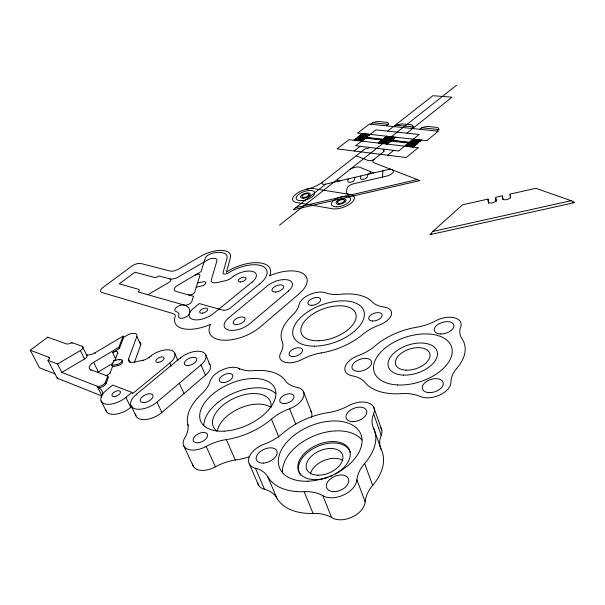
<?xml version="1.0" encoding="UTF-8"?>
<svg xmlns="http://www.w3.org/2000/svg" width="605" height="605" viewBox="0 0 605 605"><rect width="100%" height="100%" fill="white"/><g stroke="black" fill="none" stroke-linecap="round" stroke-linejoin="round"><path stroke-width="0.91" d="M386.413 138.152L385.151 137.645L385.34 137.244A1.278 0.522 -17.1 0 1 385.793 137.146L386.323 137.055M384.75 138.288L384.228 138.379A1.278 0.522 -17.1 0 0 383.767 138.477L383.585 138.885L384.84 139.392M383.131 139.536L382.655 139.611A1.278 0.529 -17.1 0 0 382.194 139.717L382.005 140.126L383.26 140.632M381.604 140.768L381.074 140.859A1.278 0.529 -17.2 0 0 380.613 140.957L380.424 141.366L381.679 141.88M382.504 177.046L382.912 170.799M362.04 134.333L361.525 134.416A1.255 0.507 -17.5 0 0 361.079 134.514L360.882 134.915L362.077 135.407M390.278 169.082L367.492 174.391L367.303 176.758A3.517 1.528 -17.7 0 1 363.771 179.178A3.517 1.528 -17.7 0 1 360.542 178.339L360.784 175.964M360.504 136.617L359.31 136.125L359.506 135.724A1.255 0.507 -17.6 0 1 359.952 135.633L360.467 135.543M354.84 177.356L354.575 179.723A3.509 1.52 -18 0 1 351.021 182.143A3.509 1.52 -18 0 1 347.845 181.296L348.132 178.914M386.618 136.246L386.913 136.541A7.457 3.048 -16.9 0 0 387.442 136.76L387.979 136.919M226.467 272.008L230.361 257.783A21.644 9.763 -21.9 0 0 222.005 250.379A21.644 9.763 -21.9 0 0 200.656 256.293L178.316 269.225A7.169 3.176 -22.7 0 1 170.186 271.055L140.935 263.515A7.063 3.033 -23.3 0 0 131.693 266.208L103.107 287.352A7.237 3.131 -24.2 0 0 101.905 292.502L173.34 313.655A8.485 4.016 -23.8 0 1 175.125 316.748A31.037 14.928 -22.9 0 0 210.593 324.295A31.906 15.949 -22.4 0 0 223.321 340.207A31.906 15.949 -22.4 0 0 260.43 326.836L299.165 293.765A30.885 15.14 -20.9 0 0 302.863 273.452A30.885 15.14 -20.9 0 0 269.52 275.857M134.408 362.44L140.708 344.797A7.691 3.675 -25 0 0 139.558 342.022M130.34 362.735L128.578 359.007L136.828 336.44A7.721 3.645 -24.9 0 0 134.37 333.378A7.721 3.645 -24.9 0 0 126.868 335.427L123.685 337.318L119.404 348.51L112.636 352.549L115.91 359.362M86.644 355.271L82.197 346.279L71.496 342.475A3.895 1.754 -25.9 0 1 66.474 343.92L47.742 337.197L30.25 350.227L48.846 357.29A3.978 1.8 -26.6 0 1 47.976 360.353L57.513 363.998L61.831 372.43L97.163 386.202A5.097 2.48 -26.5 0 0 101.829 385.529A5.097 2.48 -26.5 0 0 105.429 382.269L107.788 376.128L90.637 369.678A7.986 3.796 -26.1 0 1 93.631 362.327L118.837 347.308L123.125 336.123L123.685 337.318M111.857 365.511L113.717 360.663L119.162 359.499A4.159 2.004 -25.6 0 1 121.991 361.132A4.159 2.004 -25.6 0 1 117.332 364.346L111.857 365.511L112.447 366.728L110.254 372.461A4.046 1.959 -26.1 0 1 105.603 375.637M102.676 394.52A25.962 12.705 -27.3 0 0 97.776 387.434A5.09 2.488 -26.5 0 0 102.434 386.761A5.09 2.488 -26.5 0 0 106.041 383.494L108.386 377.354L107.788 376.128M114.723 360.769L117.642 353.123A3.94 1.868 -25.5 0 0 116.447 351.513A3.94 1.868 -25.5 0 0 112.636 352.549M358.894 136.753L358.379 136.836A1.255 0.507 -17.6 0 0 357.933 136.934L357.736 137.335L358.931 137.834M357.313 137.97L356.806 138.053A1.255 0.507 -17.7 0 0 356.353 138.152L356.156 138.553L357.351 139.052M355.732 139.188L355.226 139.271A1.255 0.507 -17.7 0 0 354.772 139.369L354.568 139.77L355.763 140.269M510.65 198.047L509.985 194.129L535.856 188.299L571.165 200.694L574.75 202.562L430.147 234.634L432.817 231.435L462.47 204.83L487.97 199.09L488.575 203.091L487.97 199.09M135.565 413.949A17.22 8.999 -26.2 0 0 144.852 419.628A17.22 8.999 -26.2 0 0 161.86 412.489L205.466 375.213A16.554 8.561 -24.4 0 0 208.869 363.287M156.982 402.098L200.973 364.928A16.645 8.47 -24.3 0 0 202.13 351.83A16.645 8.47 -24.3 0 0 180.245 357.994L136.473 394.241A17.318 8.909 -26 0 0 134.287 408.572A17.318 8.909 -26 0 0 156.982 402.098L161.86 412.489M105.724 409.502A16.668 8.455 -26.6 0 0 114.791 414.266A16.668 8.455 -26.6 0 0 130.756 407.43L132.14 406.28M128.578 359.007A7.971 3.872 -25.2 0 0 134.106 362.138L142.803 360.3A7.963 3.887 -25 0 0 149.163 357.275L151.348 355.521A16.169 8.024 -24.8 0 1 171.828 350.537A16.169 8.024 -24.8 0 1 169.808 363L132.548 393.673L131.943 392.418L112.727 385.06L106.707 389.93A16.758 8.372 -26.5 0 0 104.083 403.641A16.758 8.372 -26.5 0 0 125.893 397.409L131.943 392.418M259.689 283.934L230.535 307.9A5.831 2.836 -22.4 0 1 222.731 310.138L199.31 303.574L193.948 307.869A15.518 7.464 -22.9 0 0 192.912 319.448A15.518 7.464 -22.9 0 0 213.588 313.473L252.103 282.043M437.082 131.088L438.912 129.266A15.231 6.315 -16.2 0 0 437.355 127.421L427.425 126.422M426.767 140.685L438.353 131.217L369.405 124.078L357.752 132.994M415.287 144.655C416.036 146.221 411.082 146.455 409.88 146.191A27.248 11.291 -16.2 0 1 408.693 146.077A18.823 7.835 -16.3 0 1 405.516 145.442M415.476 144.504L411.461 144.913A27.217 11.261 -16.2 0 1 410.273 144.792A18.8 7.812 -16.3 0 1 407.097 144.164M417.049 143.219L413.041 143.635A26.106 10.792 -16.1 0 1 409.956 143.234L408.39 142.765M418.622 141.948L414.606 142.357A27.149 11.2 -16.1 0 1 413.419 142.243A18.755 7.774 -16.2 0 1 410.243 141.63M420.188 140.678L416.18 141.086A27.119 11.17 -16 0 1 414.992 140.98A18.732 7.752 -16.2 0 1 411.808 140.36M413.707 145.941L414.024 146.387L412.746 147.023A3.978 1.679 -16.5 0 1 412.315 147.068M416.86 143.377C418.032 144.232 415.098 144.731 414.455 144.535A25.97 10.754 -16.1 0 1 410.886 144.3M418.426 142.099C419.613 142.962 416.656 143.446 416.028 143.256M419.999 140.829C421.186 141.668 418.229 142.183 417.601 141.986M391.314 140.466L408.337 142.591L408.466 143.06L398.65 150.985L355.483 145.729L366.396 137.789L382.458 139.626M408.345 142.591L409.449 142.266L419.106 134.476L375.977 129.848L366.305 137.343L366.396 137.789M419.689 129.281L422.426 127.504A15.231 6.315 -16.2 0 1 427.41 126.415M387.676 155.22L393.704 150.38M356.148 155.818L368.286 160.537A3.963 1.671 -17.5 0 0 374.321 159.115L384.379 151.091A3.267 1.369 -17.1 0 1 383.956 149.193M406.855 133.161L451.973 97.186L432.877 95.703L387.692 131.103M411.392 128.426L413.291 126.914L396.555 125.205L394.649 126.695M233.25 276.402L231.299 277.96A7.426 3.464 -21.9 0 1 225.378 280.72L217.036 282.565A7.426 3.448 -22.1 0 1 211.258 280.123L216.893 260.823A7.215 3.252 -21.9 0 0 214.132 258.312A7.215 3.252 -21.9 0 0 206.97 260.301L178.157 277.067A7.26 3.252 -22.8 0 1 169.937 278.905L158.949 275.993A3.607 1.596 -23.1 0 1 154.184 277.377L134.907 272.22L119.298 283.851L138.5 289.281A3.675 1.633 -23.8 0 1 138.023 291.905L184.154 305.071A4.719 2.216 -23.1 0 0 188.662 304.345A4.719 2.216 -23.1 0 0 191.83 301.479L193.456 296.246L175.874 291.406A7.419 3.396 -22.9 0 1 177.983 285.114L201.079 271.6L205.208 258.244A7.154 3.207 -21.8 0 1 212.96 253.064A18.037 8.137 -21.9 0 1 226.988 258.547L223.026 272.779A3.683 1.709 -21.8 0 0 224.576 274.103A3.683 1.709 -21.8 0 0 228.38 272.946A26.348 12.463 -21.6 0 1 261.473 265.792A26.348 12.463 -21.6 0 1 259.772 283.957M388.349 142.81L384.447 143.211A26.862 10.95 -16.7 0 1 382.209 142.954L380.053 142.402L380.174 141.895M389.93 141.555L386.028 141.963A26.832 10.92 -16.7 0 1 383.789 141.699L381.634 141.154L381.755 140.655M392.879 139.21C393.537 140.746 388.788 140.965 387.608 140.715A26.801 10.89 -16.7 0 1 385.37 140.458L383.215 139.914L383.328 139.407M393.076 139.059L389.181 139.468A26.771 10.867 -16.6 0 1 386.943 139.21L384.788 138.674L384.901 138.174M394.642 137.811L390.747 138.22A26.733 10.837 -16.6 0 1 388.516 137.97L386.361 137.433L386.474 136.934M388.153 142.962L388.425 143.415L387.011 144.043A4.689 1.936 -17 0 1 386.663 144.073M389.9 142.243L387.359 142.848A26.075 10.625 -16.7 0 1 381.067 142.099M391.601 140.708L390.928 141.381L388.932 141.593M394.452 137.97C395.557 138.817 392.705 139.263 392.085 139.097A25.985 10.542 -16.6 0 1 385.793 138.371L384.651 137.963L385.037 137.411M396.154 137.275L393.651 137.849A25.954 10.519 -16.6 0 1 387.366 137.138M279.457 225.196L456.563 85.207M367.492 174.391L325.664 184.162L293.039 209.829L419.9 180.593L374.026 162.768A6.625 2.813 -17.3 0 1 374.321 159.115M378.738 142.379L378.276 142.803L378.647 143.12M380.318 141.131L379.895 141.646L381.021 142.13M381.899 139.891L381.475 140.405L382.602 140.882M383.472 138.651L383.048 139.165L384.183 139.642M386.572 136.208L386.187 136.692L387.321 137.161M354.106 150.993L360.141 146.297M386.663 125.863L388.508 124.063A14.633 5.869 -17.2 0 0 387.223 122.369L378.012 121.439A14.633 5.869 -17.2 0 0 373.24 122.49L370.532 124.199M362.902 139.982A24.646 9.884 -17.2 0 1 359.461 139.778A25.758 10.315 -17.2 0 1 356.685 139.301L355.574 139.324L357.812 140.095A26.181 10.489 -17.2 0 0 358.863 140.239A18.09 7.283 -17.3 0 0 362.365 140.398M364.482 138.757A24.616 9.854 -17.2 0 1 361.041 138.553A25.728 10.293 -17.2 0 1 358.266 138.084L357.147 138.159L359.393 138.87A26.151 10.466 -17.2 0 0 360.444 139.021A18.067 7.26 -17.3 0 0 363.945 139.173M366.343 137.532A23.096 9.241 -17.2 0 1 362.622 137.335A25.697 10.262 -17.1 0 1 359.846 136.866L358.72 136.942L360.973 137.653A25.077 10.028 -17.2 0 0 363.923 137.948L366.002 137.91M360.618 135.422L360.482 135.913L362.546 136.435A26.091 10.414 -17.1 0 0 363.597 136.579A18.021 7.23 -17.2 0 0 367.099 136.73M362.191 134.219L362.055 134.703L364.119 135.225A26.06 10.383 -17.1 0 0 365.17 135.361A18.006 7.207 -17.2 0 0 368.672 135.512M354.477 139.543L354.008 139.959L354.341 140.262M356.058 138.326L355.884 139.021M357.638 137.108L357.472 137.804M359.211 135.898L359.045 136.586M360.784 134.688L360.353 135.187L361.427 135.649A25.667 10.24 -17.1 0 0 364.21 136.11A24.563 9.809 -17.1 0 0 367.636 136.314M430.147 234.634L431.667 233.674M97.639 372.385A7.948 3.834 -26.2 0 1 98.365 371.924L113.256 362.977M61.831 372.43L84.534 358.977A4.734 2.201 -26.1 0 0 86.349 354.674A7.804 3.622 -25.8 0 0 94.917 352.836L123.125 336.123M57.513 363.998L80.352 350.567A4.757 2.178 -25.9 0 0 82.197 346.279M147.839 294.711L168.644 282.603A4.401 1.981 -23.1 0 0 169.937 278.905M417.034 143.922L414.342 144.209M420.173 141.366L417.48 141.653M394.657 138.462L391.934 138.779M393.031 139.74L390.361 140.02M388.297 143.498L385.627 143.778M418.607 142.644L415.862 142.931M415.454 145.2L412.761 145.487M413.88 146.486L411.128 146.765M391.458 140.988L388.841 141.268M396.041 137.297L394.861 137.486A8.357 3.418 -16.8 0 1 394.256 137.524L393.552 137.532M372.438 122.739L388.531 124.38M396.555 125.205L397.372 124.948A14.928 6.088 -16.7 0 1 402.242 123.881L411.816 124.849A14.928 6.088 -16.7 0 1 413.223 126.566L413.291 126.899M295.898 207.583L417.284 179.579M502.884 198.939L502.339 195.854L495.586 197.374L496.221 201.374L495.911 198.644M197.54 283.027L202.766 281.862A3.872 1.792 -22.5 0 1 205.723 283.14A3.872 1.792 -22.5 0 1 201.51 286.006L196.262 287.171M432.817 231.435L571.165 200.694M112.447 366.728L117.922 365.571A4.159 2.004 -25.7 0 0 122.051 363.204A4.159 2.004 -25.7 0 0 121.892 360.754M394.528 137.857L392.032 137.97M379.494 142.099L380.023 142.016M391.382 140.352L388.886 140.458A25.229 10.255 -16.7 0 1 385.204 140.05L383.23 139.324M416.928 143.272L414.357 143.377A25.554 10.565 -16.1 0 1 410.371 142.924L408.783 142.462M413.782 145.828L411.196 145.934A25.289 10.489 -16.2 0 1 409.078 145.76A18.816 7.835 -16.3 0 1 405.902 145.132M392.622 139.158L390.459 139.21A25.198 10.232 -16.6 0 1 386.776 138.81L384.803 138.091M389.476 141.653L387.313 141.706A25.259 10.285 -16.7 0 1 383.623 141.29L381.657 140.564M387.896 142.909L385.733 142.962A25.289 10.315 -16.7 0 1 382.042 142.546L380.076 141.812M419.726 140.776L417.495 140.829A25.168 10.376 -16.1 0 1 415.378 140.662A18.725 7.752 -16.2 0 1 412.194 140.05M418.161 142.046L415.922 142.099A25.198 10.406 -16.1 0 1 413.805 141.933A18.747 7.767 -16.2 0 1 410.629 141.313M415.015 144.603L412.776 144.648A25.259 10.459 -16.2 0 1 410.659 144.482A18.793 7.812 -16.3 0 1 407.483 143.854M366.418 137.6L364.339 137.653A24.797 9.914 -17.2 0 1 360.83 137.259L358.954 136.556M391.579 140.299L390.512 140.345M413.812 145.79L412.875 145.82A26 10.784 -16.2 0 1 409.305 145.578A25.561 10.595 -16.2 0 1 406.053 145.011M418.993 140.383L419.772 140.375A8.53 3.554 -16.2 0 0 420.399 140.345L421.677 140.118L419.167 140.708A25.879 10.663 -16 0 1 415.597 140.481A25.44 10.482 -16.1 0 1 412.345 139.936M387.208 142.523L389.726 142.296L389.733 141.706M421.587 127.761L438.943 129.538M357.767 132.994L426.752 140.685M366.327 137.343L383.101 139.256M391.972 140.269L409.449 142.266M365.344 138.106L381.763 139.997M391.352 141.094L408.466 143.06M572.285 202.153L574.75 202.562M363.65 134.197L363.136 134.045A7.313 2.934 -17.4 0 1 362.629 133.834L361.896 133.902L363 134.439A25.637 10.209 -17.1 0 0 365.775 134.892A24.533 9.778 -17.1 0 0 369.201 135.096M380.099 143.128L378.896 142.659L379.032 142.205A1.286 0.529 -17.2 0 1 379.494 142.107M55.199 373.958L39.416 367.742L30.25 350.227M47.976 360.353L57.195 378.178L102.041 396.018L97.163 386.202M373.799 172.932L359.771 167.305A6.647 2.836 -17.9 0 0 349.72 169.657M386.368 136.851L388.334 137.569A25.168 10.202 -16.6 0 0 392.032 137.97M362.092 134.136L363.968 134.832A24.835 9.899 -17.1 0 0 365.556 135.066A17.999 7.207 -17.2 0 0 369.058 135.21M360.527 135.346L362.395 136.049A24.858 9.922 -17.1 0 0 363.983 136.284A18.021 7.222 -17.2 0 0 367.485 136.428M357.373 137.774L359.241 138.477A24.918 9.975 -17.2 0 0 360.83 138.719A18.059 7.26 -17.3 0 0 364.331 138.87M355.793 138.991L357.661 139.702A24.949 9.998 -17.2 0 0 359.249 139.944A18.082 7.275 -17.3 0 0 362.75 140.095M48.846 357.29L49.428 358.41M47.742 337.197L47.999 337.703M101.269 396.668L101.617 397.364M101.058 400.888L106.026 410.84M71.496 342.475L72.055 343.595M90.637 369.678L90.939 370.283M80.352 350.567L84.534 358.977M105.429 382.269L106.041 383.494M93.631 362.327L98.365 371.924M94.917 352.836L95.204 353.433M110.254 372.461L110.518 372.998M130.914 405.509L135.906 415.817M125.893 397.409L130.756 407.43M113.717 360.663L114.043 361.344M117.332 364.346L117.922 365.571M117.642 353.123L117.899 353.645M136.473 394.241L136.775 394.883M119.162 359.499L119.487 360.187M118.837 347.308L119.404 348.51M183.837 446.051L193.26 466.266M142.803 360.3L143.052 360.837M136.828 336.44L140.708 344.797M151.348 355.521L151.59 356.058M149.163 357.275L149.412 357.812M187.83 424.468A36.671 19.852 -27 0 1 184.827 437.77A18.521 10.368 -26 0 0 187.55 449.167A18.521 10.368 -26 0 0 206.161 446.422A38.531 22.483 -26.3 0 1 226.323 439.578A53.732 29.758 -24.2 0 0 271.471 419.144A37.616 22.226 -23.1 0 1 289.576 408.708A18.029 10.232 -22.7 0 0 303.506 396.85A18.029 10.232 -22.7 0 0 297.002 387.359A34.893 19.36 -21.1 0 1 285.409 380.787A53.732 29.758 -24.2 0 0 254.115 370.638A33.54 17.689 -22.3 0 1 239.035 368.422A17.22 9.173 -23.8 0 0 222.368 369.784A17.22 9.173 -23.8 0 0 210.162 381.203A34.425 17.923 -25.1 0 1 201.594 393.953A53.732 29.758 -24.2 0 0 187.83 424.468L188.405 425.723M169.74 362.977L171.215 366.244M206.161 446.422L215.418 466.826A38.085 22.846 -26.7 0 1 235.345 460.05A53.149 30.28 -24.4 0 0 249.351 456.76M179.314 383.23L183.996 393.568M174.679 353.252L177.84 360.315M180.245 357.994L180.532 358.629M226.323 439.578L235.345 460.05M200.973 364.928L205.466 375.213M249.411 464.088L258.516 485.059M381.203 435.32L373.64 413.994A18.808 11.291 -20.7 0 0 368.127 402.847A18.808 11.291 -20.7 0 0 348.472 405.743A36.187 20.857 -21 0 1 328.205 412.633A58.292 35.763 -22.8 0 0 282.785 433.324A36.905 21.16 -24 0 1 264.135 444.191A19.254 11.495 -24.7 0 0 249.154 457.214A19.254 11.495 -24.7 0 0 255.439 468.247L264.536 489.324A39.635 24.729 -27.3 0 1 276.84 498.028A57.604 36.323 -23.1 0 0 313.057 513.418A41.405 27.565 -26.3 0 1 331.661 517.646A20.033 13.189 -23.3 0 0 352.276 517.01A20.033 13.189 -23.3 0 0 365.193 501.81A40.285 27.013 -20.5 0 1 372.688 485.384A57.604 36.323 -23.1 0 0 381.203 449.492A37.828 23.89 -18.7 0 1 381.203 435.32A18.589 11.472 -20.9 0 0 380.243 426.948M205.549 354.417L209.958 364.634M255.439 468.247A40.111 24.359 -26.9 0 1 267.765 476.755L276.84 498.028M239.035 368.422L239.55 369.663M267.765 476.755A58.292 35.763 -22.8 0 0 304.149 491.676L313.057 513.418M271.471 419.144L278.882 437.158M304.149 491.676A41.926 27.187 -25.9 0 1 322.888 495.714L331.661 517.646M289.576 408.708L295.754 424.173M303.627 392.07L311.56 412.519M373.64 413.994A38.281 23.512 -18.7 0 0 373.519 427.985A58.292 35.763 -22.8 0 1 364.611 463.506A40.792 26.635 -20.3 0 0 356.897 479.803L365.193 501.81M364.611 463.506L372.688 485.384M373.519 427.985L381.203 449.492M373.709 407.173L381.785 430.026M502.339 195.854L502.876 199.37M509.985 194.129L510.302 195.407M510.355 196.844A3.94 1.868 -14.2 0 1 506.756 199.582A3.94 1.868 -14.2 0 1 502.672 198.569M495.888 200.096A3.925 1.868 -14.6 0 1 492.266 202.834A3.925 1.868 -14.6 0 1 488.243 201.813M388.758 136.48A22.551 9.143 -16.6 0 0 391.17 136.881A22.551 9.151 -16.6 0 0 393.885 137.048M390.527 140.322A26.015 10.572 -16.6 0 1 384.22 139.611M388.955 141.57A26.045 10.603 -16.7 0 1 382.647 140.859M364.422 133.766A22.113 8.818 -17.1 0 0 366.736 134.151A22.113 8.825 -17.1 0 0 369.352 134.318M414.039 139.294A23.013 9.491 -16.1 0 0 416.558 139.71A23.02 9.491 -16.1 0 0 419.371 139.891M410.772 141.199A25.47 10.512 -16.1 0 0 414.017 141.767A25.909 10.693 -16.1 0 0 417.586 141.993M408.988 142.402A23.973 9.914 -16.2 0 0 412.444 143.037A25.939 10.724 -16.1 0 0 416.021 143.264M410.871 144.308A25.531 10.572 -16.2 0 1 407.626 143.733M348.246 194.152A6.874 3.033 -18.1 0 1 346.521 192.277L346.99 188.405A6.829 2.995 -18 0 1 353.887 183.693L386.716 176.07A6.799 2.964 -17.2 0 0 392.721 172.939A6.799 2.964 -17.2 0 0 392.184 169.823M325.664 184.162A4.144 1.777 -18.6 0 1 322.276 183.905A4.144 1.777 -18.6 0 1 323.025 181.772L365.201 148.732A3.222 1.331 -17.5 0 0 369.572 147.446M370.177 171.502A3.365 1.452 -17.6 0 1 367.613 174.361M339.897 180.827A3.35 1.437 -18.3 0 1 337.862 179.05M322.662 182.052A20.396 8.614 -18.9 0 1 306.682 189.183M233.265 276.409A15.08 7.131 -21.6 0 1 252.814 271.509A15.08 7.131 -21.6 0 1 252.172 282.066M226.474 272.016A30.114 14.248 -21.6 0 1 258.955 262.782A30.114 14.248 -21.6 0 1 269.618 275.842M194.863 275.23A3.668 1.671 -22.4 0 1 198.501 274.224A3.668 1.671 -22.4 0 1 199.862 275.54L194.742 292.071A3.759 1.747 -22.8 0 1 192.231 294.332A3.759 1.747 -22.8 0 1 188.639 294.915M264.536 489.324A19.035 11.676 -25 0 1 257.677 482.556M356.897 479.803A20.283 13 -23 0 1 343.708 494.928A20.283 13 -23 0 1 322.888 495.714M310.403 473.927A19.186 12.085 -23.1 0 1 323.917 460.518A19.186 12.085 -23.1 0 1 342.785 460.45M300.67 475.129A27.497 17.106 -22.9 0 1 316.929 446.687A27.497 17.106 -22.9 0 1 350.371 452.661M282.527 472.898A43.749 27.18 -22.9 0 1 314.025 435.887A43.749 27.18 -22.9 0 1 361.979 440.001M328.008 477.353A27.512 17.091 -22.9 0 1 298.794 461.872A27.512 17.091 -22.9 0 1 340.887 442.754A27.512 17.091 -22.9 0 1 335.314 474.033M332.221 475.636A27.512 17.091 -22.9 0 1 330.58 476.369M310.342 410.508A17.832 10.406 -22.9 0 1 311.514 417.276M215.418 466.826A18.316 10.542 -26.3 0 1 192.564 463.967M217.475 430.352A30.984 17.651 -24.4 0 1 239.535 408.352A30.984 17.651 -24.4 0 1 270.223 407.021M203.877 425.209A40.346 22.642 -24.3 0 1 233.175 393.333A40.346 22.642 -24.3 0 1 275.759 393.658M217.051 431.146A31.165 17.485 -24.3 0 1 234.974 397.878A31.165 17.485 -24.3 0 1 270.957 407.309M177.197 360.005A16.093 8.099 -25 0 1 177.658 360.414M57.694 377.754A3.94 1.838 -27 0 1 57.195 378.178M288.381 291.081L249.691 323.773A15.949 7.971 -22.3 0 1 228.312 329.929A15.949 7.971 -22.3 0 1 228.781 317.806L267.38 285.855A15.435 7.562 -20.9 0 1 288.048 279.964A15.435 7.562 -20.9 0 1 288.381 291.081M418.115 147.749L406.129 157.55L337.076 148.853L349.085 139.642L418.1 147.749M344.805 200.905L342.256 202.977L338.475 203.59L337.257 202.138L339.806 200.073L343.572 199.461L344.805 200.905M309.064 194.961L306.516 196.958L302.878 197.563L301.804 196.164L304.345 194.175L307.968 193.57L309.064 194.961M349.788 194.424L314.184 188.7A13.514 5.853 -19.1 0 0 296.011 194.039A13.514 5.853 -19.1 0 0 296.556 202.516L332.137 208.717A13.9 6.201 -18.4 0 0 351.036 203.257A13.9 6.201 -18.4 0 0 349.788 194.424M301.986 200.648A9.756 4.227 -19.1 0 0 314.66 192.413A9.756 4.227 -19.1 0 0 299.656 193.713A9.756 4.227 -19.1 0 0 301.986 200.648M303.597 198.236A5.135 2.223 -19.1 0 0 310.289 193.902A5.135 2.223 -19.1 0 0 302.402 194.576A5.135 2.223 -19.1 0 0 303.597 198.236M338.792 204.316A5.279 2.36 -18.4 0 0 346.083 200.051A5.279 2.36 -18.4 0 0 338.21 200.225A5.279 2.36 -18.4 0 0 338.792 204.316M336.811 206.849A10.035 4.477 -18.4 0 0 350.635 198.727A10.035 4.477 -18.4 0 0 335.654 199.09A10.035 4.477 -18.4 0 0 336.811 206.849M189.373 313.7A23.996 11.351 -23.8 0 0 184.154 305.071A5.747 2.707 -23.3 0 0 176.569 307.257A5.747 2.707 -23.3 0 0 176.063 311.499A12.365 5.853 -23.8 0 1 178.679 315.991A5.816 2.775 -23.4 0 0 182.967 318.101A5.816 2.775 -23.4 0 0 189.373 313.7M240.48 281.953A4.174 1.974 -21.6 0 0 246.061 278.217A4.174 1.974 -21.6 0 0 239.86 278.542A4.174 1.974 -21.6 0 0 240.48 281.953M202.259 313.163A4.311 2.072 -22.9 0 0 207.681 309.049A4.311 2.072 -22.9 0 0 201.117 309.745A4.311 2.072 -22.9 0 0 202.259 313.163M275.479 292.049A6.209 3.04 -20.9 0 0 283.647 286.43A6.209 3.04 -20.9 0 0 274.254 286.891A6.209 3.04 -20.9 0 0 275.479 292.049M237.175 324.567A6.413 3.207 -22.3 0 0 245.085 318.374A6.413 3.207 -22.3 0 0 235.171 319.395A6.413 3.207 -22.3 0 0 237.175 324.567M321.157 352.949A49.678 26.287 -20.1 0 0 362.66 334.452A34.78 19.421 -18.6 0 1 379.085 325.15A16.728 8.984 -18.6 0 0 391.344 314.781A16.728 8.984 -18.6 0 0 384.077 307.022A32.549 17 -17.6 0 1 372.166 301.857A49.678 26.287 -20.1 0 0 340.728 294.272A31.263 15.677 -18.9 0 1 325.83 292.865A15.964 8.137 -20.2 0 0 309.76 294.522A15.964 8.137 -20.2 0 0 299.135 304.527A31.8 15.987 -21.5 0 1 292.192 315.53A49.678 26.287 -20.1 0 0 282.202 341.56A33.593 17.666 -22.7 0 1 280.765 352.776A17.008 9.173 -21.5 0 0 284.668 362.198A17.008 9.173 -21.5 0 0 302.387 359.31A35.287 19.784 -21.3 0 1 321.157 352.949M319.077 340.736A28.964 15.322 -20.1 0 0 355.755 313.526A28.964 15.322 -20.1 0 0 310.615 315.583A28.964 15.322 -20.1 0 0 319.077 340.736M311.93 305.336A6.708 3.418 -20.2 0 0 320.605 299.188A6.708 3.418 -20.2 0 0 310.282 299.641A6.708 3.418 -20.2 0 0 311.93 305.336M372.612 321.028A7.026 3.774 -18.6 0 0 382.171 314.88A7.026 3.774 -18.6 0 0 371.515 314.532A7.026 3.774 -18.6 0 0 372.612 321.028M293.259 356.579A7.147 3.849 -21.5 0 0 302.56 349.803A7.147 3.849 -21.5 0 0 291.671 350.061A7.147 3.849 -21.5 0 0 293.259 356.579M314.547 346.151A37.495 19.836 -20.1 0 0 364.127 311.915A37.495 19.836 -20.1 0 0 306.916 312.445A37.495 19.836 -20.1 0 0 314.547 346.151M456.752 368.385A53.86 31.044 -17.9 0 0 461.902 338.603A35.718 20.252 -14.7 0 1 460.677 326.934A17.492 9.793 -16.5 0 0 454.295 317.791A17.492 9.793 -16.5 0 0 435.645 320.824A33.699 18.21 -17.2 0 1 416.784 327.222A53.86 31.044 -17.9 0 0 375.055 345.931A34.077 18.596 -19.6 0 1 358.19 355.589A17.719 10.051 -19.7 0 0 345.1 366.895A17.719 10.051 -19.7 0 0 352.314 375.864A36.61 21.326 -21.2 0 1 365.065 382.504A53.86 31.044 -17.9 0 0 401.546 393.651A38.297 23.512 -19.4 0 1 419.908 396.366A18.687 11.208 -17.4 0 0 439.774 395.027A18.687 11.208 -17.4 0 0 450.929 382.11A37.805 22.786 -15.1 0 1 456.752 368.385M428.816 392.607A10.837 6.496 -17.4 0 0 443.17 382.67A10.837 6.496 -17.4 0 0 426.26 381.619A10.837 6.496 -17.4 0 0 428.816 392.607M358.553 371.364A10.277 5.831 -19.7 0 0 371.493 361.472A10.277 5.831 -19.7 0 0 355.339 361.79A10.277 5.831 -19.7 0 0 358.553 371.364M440.5 333.952A10.141 5.679 -16.5 0 0 453.856 325.006A10.141 5.679 -16.5 0 0 437.967 324.439A10.141 5.679 -16.5 0 0 440.5 333.952M406.053 370.162A17.938 10.33 -17.9 0 0 429.913 353.94A17.938 10.33 -17.9 0 0 402.128 352.654A17.938 10.33 -17.9 0 0 406.053 370.162M403.482 375.092A25.569 14.724 -17.9 0 0 437.249 351.83A25.569 14.724 -17.9 0 0 397.5 350.25A25.569 14.724 -17.9 0 0 403.482 375.092M397.402 384.939A40.648 23.421 -17.9 0 0 451.958 348.45A40.648 23.421 -17.9 0 0 389.287 345.016A40.648 23.421 -17.9 0 0 397.402 384.939M352.912 421.624A10.905 6.549 -20.7 0 0 366.668 410.765A10.905 6.549 -20.7 0 0 349.577 410.772A10.905 6.549 -20.7 0 0 352.912 421.624M263.493 463.082A11.17 6.663 -24.7 0 0 276.931 451.103A11.17 6.663 -24.7 0 0 259.553 452.2A11.17 6.663 -24.7 0 0 263.493 463.082M333.695 491.623A11.76 7.54 -23 0 0 348.616 479.379A11.76 7.54 -23 0 0 330.375 478.91A11.76 7.54 -23 0 0 333.695 491.623M318.132 475.197A19.292 12.002 -22.9 0 0 342.664 455.346A19.292 12.002 -22.9 0 0 312.846 454.952A19.292 12.002 -22.9 0 0 318.132 475.197M307.862 481.209A43.999 26.983 -22.8 0 0 361.026 434.73A43.999 26.983 -22.8 0 0 291.701 437.332A43.999 26.983 -22.8 0 0 307.862 481.209M198.523 442.709A7.774 4.356 -26 0 0 207.379 434.216A7.774 4.356 -26 0 0 195.241 435.925A7.774 4.356 -26 0 0 198.523 442.709M284.804 403.55A7.57 4.295 -22.7 0 0 293.864 395.746A7.57 4.295 -22.7 0 0 281.953 396.676A7.57 4.295 -22.7 0 0 284.804 403.55M223.812 382.602A7.23 3.849 -23.8 0 0 232.759 375.312A7.23 3.849 -23.8 0 0 221.664 376.265A7.23 3.849 -23.8 0 0 223.812 382.602M224.13 431.146A40.558 22.453 -24.2 0 0 275.449 390.074A40.558 22.453 -24.2 0 0 213.807 393.311A40.558 22.453 -24.2 0 0 224.13 431.146M144.708 402.491A6.957 3.585 -26 0 0 152.921 395.178A6.957 3.585 -26 0 0 142.258 396.789A6.957 3.585 -26 0 0 144.708 402.491M188.253 365.556A6.693 3.403 -24.3 0 0 196.701 358.924A6.693 3.403 -24.3 0 0 186.59 359.862A6.693 3.403 -24.3 0 0 188.253 365.556M114.829 396.517A4.651 2.322 -26.5 0 0 120.425 391.669A4.651 2.322 -26.5 0 0 113.385 392.743A4.651 2.322 -26.5 0 0 114.829 396.517M158.344 362.365A4.469 2.223 -24.8 0 0 164.076 357.956A4.469 2.223 -24.8 0 0 157.421 358.576A4.469 2.223 -24.8 0 0 158.344 362.365"/></g></svg>
